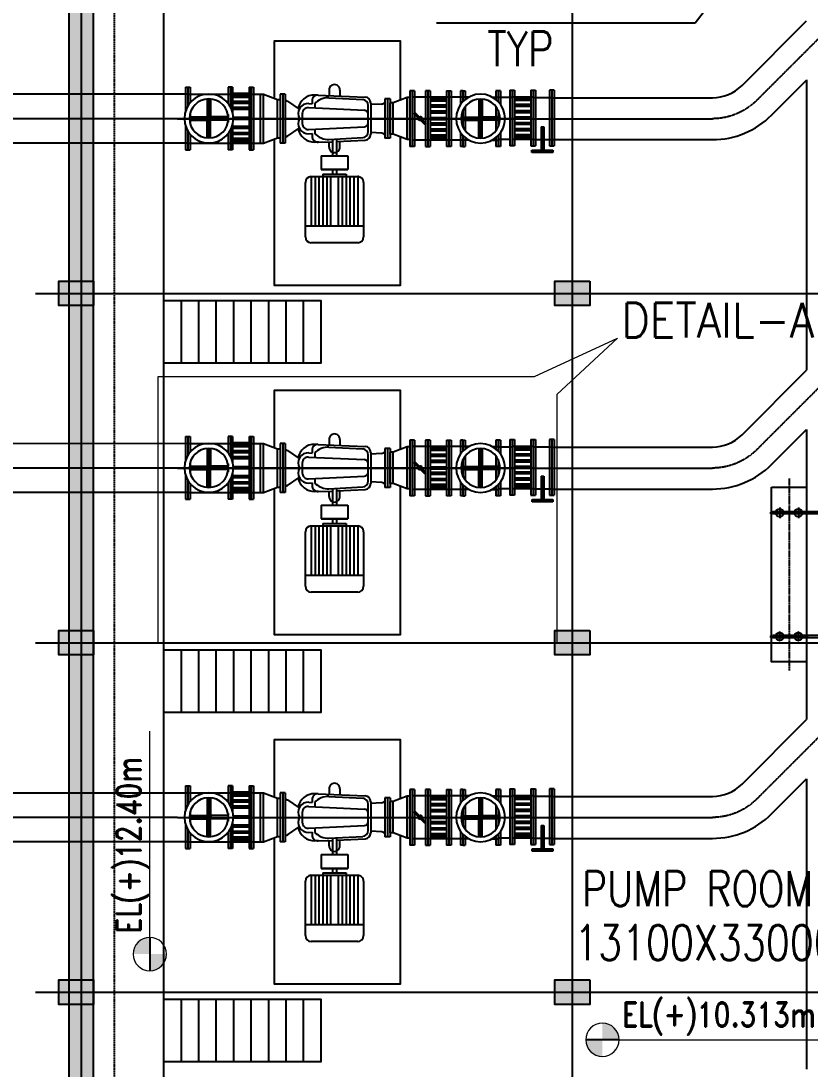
# Model space of a CAD drawing. Header units: millimetres. Extents: x -7644 to 230040, y 17031 to 222323.
# Drawn here: x 64085 to 75375, y 177252 to 192252 of the extents above; entities that cross this region are included whole.
import ezdxf

# ---------------------------------------------------------------- set-up
doc = ezdxf.new("R2010")
doc.units = ezdxf.units.MM
doc.header["$LTSCALE"] = 4
doc.header["$MEASUREMENT"] = 0
doc.linetypes.add('CENTER', pattern=[2, 1.25, -0.25, 0.25, -0.25])
doc.linetypes.add('HIDDEN', pattern=[0.375, 0.25, -0.125])
doc.layers.add('C - E - Text 2.5', color=3, linetype='CENTER', lineweight=35)
doc.layers.add('Object', color=7, linetype='Continuous', lineweight=0)
for name, color, linetype in [('CENTER', 252, 'CENTER'), ('DIM', 8, 'Continuous'), ('DIM LAYER', 8, 'Continuous'), ('GD NAME', 6, 'CENTER'), ('GRID', 8, 'CENTER'), ('HATCH', 253, 'Continuous'), ('MOTOR', 252, 'Continuous'), ('PIPE LINE(MOTOR)', 142, 'Continuous'), ('RCC WALL', 7, 'Continuous'), ('txt-1', 7, 'Continuous'), ('txt-2', 7, 'Continuous')]:
    doc.layers.add(name, color=color, linetype=linetype)
doc.styles.add('Mano', font='romand.shx', dxfattribs={"height": 3})
doc.styles.add('ROMANS', font='ROMANS')
doc.dimstyles.new('1-75N', dxfattribs={"dimscale": 75, "dimtxt": 5, "dimasz": 5, "dimexe": 1.25, "dimexo": 1.25, "dimgap": 1.25, "dimtad": 1, "dimdec": 0, "dimdsep": 46, "dimtxsty": 'ROMANS', "dimcen": 1, "dimclrd": 8, "dimclre": 8, "dimclrt": 5, "dimadec": 0, "dimazin": 0, "dimtfac": 1, "dimtdec": 0, "dimtmove": 0, "dimatfit": 3, "dimfxl": 1, "dimarcsym": 0})

# ---------------------------------------------------------------- blocks, each defined once
blk = doc.blocks.new('MECH')
at = {"layer": 'CENTER'}
for points in [[(-20001, -5430), (-20000, 4215)], [(-15001, -5430), (-15000, 4215)], [(-10001, -5430), (-10000, 4215)]]:
    blk.add_lwpolyline(points, dxfattribs=at)
at = {"layer": 'CENTER', "elevation": 0}
for points in [[(-20001, -5430), (-20001, -13083, -0.198917), (-20265, -13719), (-21675, -15130)], [(-15001, -5430), (-15001, -13083, -0.198917), (-15265, -13719), (-16675, -15130)], [(-10001, -5430), (-10001, -13083, -0.198917), (-10265, -13719), (-11675, -15130)]]:
    blk.add_lwpolyline(points, format="xyb", dxfattribs=at)
at = {"layer": 'MOTOR'}
for p, q in [((-20453, -5543), (-20453, -5609)), ((-20453, -5543), (-20100, -5543)), ((-20002, -5429), (-20002, -10519)), ((-19908, -5543), (-19557, -5543)), ((-19557, -5543), (-19557, -5609)), ((-15453, -5543), (-15453, -5609)), ((-15453, -5543), (-15100, -5543)), ((-15002, -5429), (-15002, -10519)), ((-14908, -5543), (-14557, -5543)), ((-14557, -5543), (-14557, -5609)), ((-10453, -5543), (-10453, -5609)), ((-10453, -5543), (-10100, -5543)), ((-10002, -5429), (-10002, -10519)), ((-9908, -5543), (-9557, -5543)), ((-9557, -5543), (-9557, -5609)), ((-20453, -5576), (-20178, -5576)), ((-20453, -5609), (-20226, -5609)), ((-20354, -5576), (-20354, -6186)), ((-20073, -5609), (-20027, -5609)), ((-20027, -5601), (-20027, -5857)), ((-19981, -5601), (-19981, -5851)), ((-19981, -5609), (-19934, -5609)), ((-19829, -5576), (-19557, -5576)), ((-19781, -5609), (-19557, -5609)), ((-19653, -5576), (-19653, -6186)), ((-15453, -5576), (-15178, -5576)), ((-15453, -5609), (-15226, -5609)), ((-15354, -5576), (-15354, -6186)), ((-15073, -5609), (-15027, -5609)), ((-15027, -5601), (-15027, -5857)), ((-14981, -5601), (-14981, -5851)), ((-14981, -5609), (-14934, -5609)), ((-14829, -5576), (-14557, -5576)), ((-14781, -5609), (-14557, -5609)), ((-14653, -5576), (-14653, -6186)), ((-10453, -5576), (-10178, -5576)), ((-10453, -5609), (-10226, -5609)), ((-10354, -5576), (-10354, -6186)), ((-10073, -5609), (-10027, -5609)), ((-10027, -5601), (-10027, -5857)), ((-9981, -5601), (-9981, -5851)), ((-9981, -5609), (-9934, -5609)), ((-9829, -5576), (-9557, -5576)), ((-9781, -5609), (-9557, -5609)), ((-9653, -5576), (-9653, -6186)), ((-20283, -5879), (-19725, -5879)), ((-20282, -5856), (-20026, -5856)), ((-20282, -5902), (-20026, -5902)), ((-20027, -6157), (-20027, -5902)), ((-19726, -5856), (-19982, -5856)), ((-19726, -5902), (-19982, -5902)), ((-19981, -6157), (-19981, -5902)), ((-15283, -5879), (-14725, -5879)), ((-15282, -5856), (-15026, -5856)), ((-15282, -5902), (-15026, -5902)), ((-15027, -6157), (-15027, -5902)), ((-14726, -5856), (-14982, -5856)), ((-14726, -5902), (-14982, -5902)), ((-14981, -6157), (-14981, -5902)), ((-10283, -5879), (-9725, -5879)), ((-10282, -5856), (-10026, -5856)), ((-10282, -5902), (-10026, -5902)), ((-10027, -6157), (-10027, -5902)), ((-9726, -5856), (-9982, -5856)), ((-9726, -5902), (-9982, -5902)), ((-9981, -6157), (-9981, -5902)), ((-20453, -6219), (-20453, -6153)), ((-20453, -6153), (-20222, -6153)), ((-20453, -6186), (-20172, -6186)), ((-20453, -6219), (-20088, -6219)), ((-20361, -6486), (-20361, -6186)), ((-20333, -6453), (-20333, -6219)), ((-20332, -6453), (-20332, -6219)), ((-20305, -6453), (-20305, -6219)), ((-20248, -6453), (-20248, -6219)), ((-20220, -6453), (-20220, -6219)), ((-20160, -6453), (-20160, -6219)), ((-20132, -6453), (-20132, -6219)), ((-20059, -6153), (-20027, -6153)), ((-20059, -6153), (-20027, -6153)), ((-20017, -6453), (-20017, -6229)), ((-19989, -6453), (-19989, -6229)), ((-19981, -6153), (-19949, -6153)), ((-19920, -6219), (-19557, -6219)), ((-19889, -6453), (-19889, -6219)), ((-19861, -6453), (-19861, -6219)), ((-19835, -6186), (-19557, -6186)), ((-19801, -6453), (-19801, -6219)), ((-19786, -6153), (-19557, -6153)), ((-19774, -6453), (-19774, -6219)), ((-19717, -6453), (-19717, -6219)), ((-19689, -6453), (-19689, -6219)), ((-19675, -6453), (-19675, -6219)), ((-19647, -6486), (-19647, -6186)), ((-19557, -6219), (-19557, -6153)), ((-15453, -6219), (-15453, -6153)), ((-15453, -6153), (-15222, -6153)), ((-15453, -6186), (-15172, -6186)), ((-15453, -6219), (-15088, -6219)), ((-15361, -6486), (-15361, -6186)), ((-15333, -6453), (-15333, -6219)), ((-15332, -6453), (-15332, -6219)), ((-15305, -6453), (-15305, -6219)), ((-15248, -6453), (-15248, -6219)), ((-15220, -6453), (-15220, -6219)), ((-15160, -6453), (-15160, -6219)), ((-15132, -6453), (-15132, -6219)), ((-15059, -6153), (-15027, -6153)), ((-15059, -6153), (-15027, -6153)), ((-15017, -6453), (-15017, -6229)), ((-14989, -6453), (-14989, -6229)), ((-14981, -6153), (-14949, -6153)), ((-14920, -6219), (-14557, -6219)), ((-14889, -6453), (-14889, -6219)), ((-14861, -6453), (-14861, -6219)), ((-14835, -6186), (-14557, -6186)), ((-14801, -6453), (-14801, -6219)), ((-14786, -6153), (-14557, -6153)), ((-14774, -6453), (-14774, -6219)), ((-14717, -6453), (-14717, -6219)), ((-14689, -6453), (-14689, -6219)), ((-14675, -6453), (-14675, -6219)), ((-14647, -6486), (-14647, -6186)), ((-14557, -6219), (-14557, -6153)), ((-10453, -6219), (-10453, -6153)), ((-10453, -6153), (-10222, -6153)), ((-10453, -6186), (-10172, -6186)), ((-10453, -6219), (-10088, -6219)), ((-10361, -6486), (-10361, -6186)), ((-10333, -6453), (-10333, -6219)), ((-10332, -6453), (-10332, -6219)), ((-10305, -6453), (-10305, -6219)), ((-10248, -6453), (-10248, -6219)), ((-10220, -6453), (-10220, -6219)), ((-10160, -6453), (-10160, -6219)), ((-10132, -6453), (-10132, -6219)), ((-10059, -6153), (-10027, -6153)), ((-10059, -6153), (-10027, -6153)), ((-10017, -6453), (-10017, -6229)), ((-9989, -6453), (-9989, -6229)), ((-9981, -6153), (-9949, -6153)), ((-9920, -6219), (-9557, -6219)), ((-9889, -6453), (-9889, -6219)), ((-9861, -6453), (-9861, -6219)), ((-9835, -6186), (-9557, -6186)), ((-9801, -6453), (-9801, -6219)), ((-9786, -6153), (-9557, -6153)), ((-9774, -6453), (-9774, -6219)), ((-9717, -6453), (-9717, -6219)), ((-9689, -6453), (-9689, -6219)), ((-9675, -6453), (-9675, -6219)), ((-9647, -6486), (-9647, -6186)), ((-9557, -6219), (-9557, -6153)), ((-20453, -6453), (-20453, -6519)), ((-20453, -6453), (-19557, -6453)), ((-20453, -6486), (-19557, -6486)), ((-20453, -6519), (-19557, -6519)), ((-20351, -6486), (-20351, -6619)), ((-19651, -6486), (-19651, -6619)), ((-19557, -6453), (-19557, -6519)), ((-15453, -6453), (-15453, -6519)), ((-15453, -6453), (-14557, -6453)), ((-15453, -6486), (-14557, -6486)), ((-15453, -6519), (-14557, -6519)), ((-15351, -6486), (-15351, -6619)), ((-14651, -6486), (-14651, -6619)), ((-14557, -6453), (-14557, -6519)), ((-10453, -6453), (-10453, -6519)), ((-10453, -6453), (-9557, -6453)), ((-10453, -6486), (-9557, -6486)), ((-10453, -6519), (-9557, -6519)), ((-10351, -6486), (-10351, -6619)), ((-9651, -6486), (-9651, -6619)), ((-9557, -6453), (-9557, -6519)), ((-20351, -6619), (-20351, -6660)), ((-19651, -6619), (-20351, -6619)), ((-20351, -6660), (-20278, -6860)), ((-19651, -6660), (-20351, -6660)), ((-19651, -6660), (-19726, -6860)), ((-19651, -6619), (-19651, -6660)), ((-15351, -6619), (-15351, -6660)), ((-14651, -6619), (-15351, -6619)), ((-15351, -6660), (-15278, -6860)), ((-14651, -6660), (-15351, -6660)), ((-14651, -6660), (-14726, -6860)), ((-14651, -6619), (-14651, -6660)), ((-10351, -6619), (-10351, -6660)), ((-9651, -6619), (-10351, -6619)), ((-10351, -6660), (-10278, -6860)), ((-9651, -6660), (-10351, -6660)), ((-9651, -6660), (-9726, -6860)), ((-9651, -6619), (-9651, -6660)), ((-20351, -6971), (-20351, -6900)), ((-20351, -6900), (-19653, -6900)), ((-20278, -6860), (-20278, -6900)), ((-19726, -6860), (-20278, -6860)), ((-19726, -6860), (-19726, -6900)), ((-19653, -6971), (-19653, -6900)), ((-15351, -6971), (-15351, -6900)), ((-15351, -6900), (-14653, -6900)), ((-15278, -6860), (-15278, -6900)), ((-14726, -6860), (-15278, -6860)), ((-14726, -6860), (-14726, -6900)), ((-14653, -6971), (-14653, -6900)), ((-10351, -6971), (-10351, -6900)), ((-10351, -6900), (-9653, -6900)), ((-10278, -6860), (-10278, -6900)), ((-9726, -6860), (-10278, -6860)), ((-9726, -6860), (-9726, -6900)), ((-9653, -6971), (-9653, -6900)), ((-20351, -6935), (-19653, -6935)), ((-20351, -6971), (-19653, -6971)), ((-20252, -7006), (-20139, -7172)), ((-19752, -7006), (-19865, -7172)), ((-15351, -6935), (-14653, -6935)), ((-15351, -6971), (-14653, -6971)), ((-15252, -7006), (-15139, -7172)), ((-14752, -7006), (-14865, -7172)), ((-10351, -6935), (-9653, -6935)), ((-10351, -6971), (-9653, -6971)), ((-10252, -7006), (-10139, -7172)), ((-9752, -7006), (-9865, -7172)), ((-20219, -7307), (-20215, -7356)), ((-20159, -7303), (-20121, -8106)), ((-20073, -7215), (-19932, -7215)), ((-19846, -7303), (-19884, -8106)), ((-19786, -7307), (-19790, -7356)), ((-19173, -7343), (-18463, -7343)), ((-19173, -7343), (-19173, -8008)), ((-18311, -7260), (-19087, -7260)), ((-18463, -8091), (-18463, -7260)), ((-18225, -8008), (-18225, -7343)), ((-15219, -7307), (-15215, -7356)), ((-15159, -7303), (-15121, -8106)), ((-15073, -7215), (-14932, -7215)), ((-14846, -7303), (-14884, -8106)), ((-14786, -7307), (-14790, -7356)), ((-14173, -7343), (-13463, -7343)), ((-14173, -7343), (-14173, -8008)), ((-13311, -7260), (-14087, -7260)), ((-13463, -8091), (-13463, -7260)), ((-13225, -8008), (-13225, -7343)), ((-10219, -7307), (-10215, -7356)), ((-10159, -7303), (-10121, -8106)), ((-10073, -7215), (-9932, -7215)), ((-9846, -7303), (-9884, -8106)), ((-9786, -7307), (-9790, -7356)), ((-9173, -7343), (-8463, -7343)), ((-9173, -7343), (-9173, -8008)), ((-8311, -7260), (-9087, -7260)), ((-8463, -8091), (-8463, -7260)), ((-8225, -8008), (-8225, -7343)), ((-20340, -7444), (-20340, -7376)), ((-20340, -7444), (-20311, -8117)), ((-20254, -7356), (-20215, -7356)), ((-20214, -7393), (-20153, -7393)), ((-19852, -7393), (-19791, -7393)), ((-19790, -7356), (-19751, -7356)), ((-19665, -7444), (-19670, -7648)), ((-19667, -7447), (-19666, -7378)), ((-19471, -7485), (-19272, -7485)), ((-19471, -7485), (-19471, -7866)), ((-19471, -7485), (-19471, -7866)), ((-19272, -7866), (-19272, -7485)), ((-19272, -7485), (-19272, -7866)), ((-19173, -7399), (-18463, -7399)), ((-19173, -7454), (-18463, -7454)), ((-15340, -7444), (-15340, -7376)), ((-15340, -7444), (-15311, -8117)), ((-15254, -7356), (-15215, -7356)), ((-15214, -7393), (-15153, -7393)), ((-14852, -7393), (-14791, -7393)), ((-14790, -7356), (-14751, -7356)), ((-14665, -7444), (-14670, -7648)), ((-14667, -7447), (-14666, -7378)), ((-14471, -7485), (-14272, -7485)), ((-14471, -7485), (-14471, -7866)), ((-14471, -7485), (-14471, -7866)), ((-14272, -7866), (-14272, -7485)), ((-14272, -7485), (-14272, -7866)), ((-14173, -7399), (-13463, -7399)), ((-14173, -7454), (-13463, -7454)), ((-10340, -7444), (-10340, -7376)), ((-10340, -7444), (-10311, -8117)), ((-10254, -7356), (-10215, -7356)), ((-10214, -7393), (-10153, -7393)), ((-9852, -7393), (-9791, -7393)), ((-9790, -7356), (-9751, -7356)), ((-9665, -7444), (-9670, -7648)), ((-9667, -7447), (-9666, -7378)), ((-9471, -7485), (-9272, -7485)), ((-9471, -7485), (-9471, -7866)), ((-9471, -7485), (-9471, -7866)), ((-9272, -7866), (-9272, -7485)), ((-9272, -7485), (-9272, -7866)), ((-9173, -7399), (-8463, -7399)), ((-9173, -7454), (-8463, -7454)), ((-20410, -7598), (-20338, -7598)), ((-20300, -7596), (-20275, -8080)), ((-19705, -7596), (-19730, -8080)), ((-19709, -7648), (-19471, -7648)), ((-19595, -7598), (-19667, -7598)), ((-19272, -7648), (-19206, -7648)), ((-19206, -7509), (-19206, -7842)), ((-19206, -7509), (-18463, -7509)), ((-19173, -7565), (-18463, -7565)), ((-19173, -7620), (-18463, -7620)), ((-15410, -7598), (-15338, -7598)), ((-15300, -7596), (-15275, -8080)), ((-14705, -7596), (-14730, -8080)), ((-14709, -7648), (-14471, -7648)), ((-14595, -7598), (-14667, -7598)), ((-14272, -7648), (-14206, -7648)), ((-14206, -7509), (-14206, -7842)), ((-14206, -7509), (-13463, -7509)), ((-14173, -7565), (-13463, -7565)), ((-14173, -7620), (-13463, -7620)), ((-10410, -7598), (-10338, -7598)), ((-10300, -7596), (-10275, -8080)), ((-9705, -7596), (-9730, -8080)), ((-9709, -7648), (-9471, -7648)), ((-9595, -7598), (-9667, -7598)), ((-9272, -7648), (-9206, -7648)), ((-9206, -7509), (-9206, -7842)), ((-9206, -7509), (-8463, -7509)), ((-9173, -7565), (-8463, -7565)), ((-9173, -7620), (-8463, -7620)), ((-20410, -7753), (-20328, -7753)), ((-19713, -7703), (-19471, -7703)), ((-19674, -7703), (-19694, -8117)), ((-19595, -7753), (-19677, -7753)), ((-19272, -7703), (-19206, -7703)), ((-19173, -7731), (-18463, -7731)), ((-19173, -7786), (-18463, -7786)), ((-15410, -7753), (-15328, -7753)), ((-14713, -7703), (-14471, -7703)), ((-14674, -7703), (-14694, -8117)), ((-14595, -7753), (-14677, -7753)), ((-14272, -7703), (-14206, -7703)), ((-14173, -7731), (-13463, -7731)), ((-14173, -7786), (-13463, -7786)), ((-10410, -7753), (-10328, -7753)), ((-9713, -7703), (-9471, -7703)), ((-9674, -7703), (-9694, -8117)), ((-9595, -7753), (-9677, -7753)), ((-9272, -7703), (-9206, -7703)), ((-9173, -7731), (-8463, -7731)), ((-9173, -7786), (-8463, -7786)), ((-19471, -7866), (-19272, -7866)), ((-19206, -7842), (-18463, -7842)), ((-19173, -7897), (-18463, -7897)), ((-14471, -7866), (-14272, -7866)), ((-14206, -7842), (-13463, -7842)), ((-14173, -7897), (-13463, -7897)), ((-9471, -7866), (-9272, -7866)), ((-9206, -7842), (-8463, -7842)), ((-9173, -7897), (-8463, -7897)), ((-19173, -7952), (-18463, -7952)), ((-19173, -8008), (-18463, -8008)), ((-19087, -8091), (-18311, -8091)), ((-14173, -7952), (-13463, -7952)), ((-14173, -8008), (-13463, -8008)), ((-14087, -8091), (-13311, -8091)), ((-9173, -7952), (-8463, -7952)), ((-9173, -8008), (-8463, -8008)), ((-9087, -8091), (-8311, -8091)), ((-20225, -8194), (-19780, -8194)), ((-20209, -8351), (-20202, -8194)), ((-19816, -8157), (-20189, -8157)), ((-19795, -8353), (-19802, -8194)), ((-15225, -8194), (-14780, -8194)), ((-15209, -8351), (-15202, -8194)), ((-14816, -8157), (-15189, -8157)), ((-14795, -8353), (-14802, -8194)), ((-10225, -8194), (-9780, -8194)), ((-10209, -8351), (-10202, -8194)), ((-9816, -8157), (-10189, -8157)), ((-9795, -8353), (-9802, -8194)), ((-20283, -8475), (-20283, -8396)), ((-20283, -8396), (-19724, -8396)), ((-19724, -8475), (-19724, -8396)), ((-15283, -8475), (-15283, -8396)), ((-15283, -8396), (-14724, -8396)), ((-14724, -8475), (-14724, -8396)), ((-10283, -8475), (-10283, -8396)), ((-10283, -8396), (-9724, -8396)), ((-9724, -8475), (-9724, -8396)), ((-20303, -8715), (-20230, -8515)), ((-20283, -8436), (-19724, -8436)), ((-20283, -8475), (-19724, -8475)), ((-19778, -8475), (-20230, -8475)), ((-20230, -8515), (-20230, -8475)), ((-19778, -8515), (-20230, -8515)), ((-19778, -8515), (-19778, -8475)), ((-19703, -8715), (-19778, -8515)), ((-15303, -8715), (-15230, -8515)), ((-15283, -8436), (-14724, -8436)), ((-15283, -8475), (-14724, -8475)), ((-15230, -8515), (-15230, -8475)), ((-14778, -8475), (-15230, -8475)), ((-14778, -8515), (-15230, -8515)), ((-14778, -8515), (-14778, -8475)), ((-14703, -8715), (-14778, -8515)), ((-10303, -8715), (-10230, -8515)), ((-10283, -8436), (-9724, -8436)), ((-10283, -8475), (-9724, -8475)), ((-10230, -8515), (-10230, -8475)), ((-9778, -8475), (-10230, -8475)), ((-9778, -8515), (-10230, -8515)), ((-9778, -8515), (-9778, -8475)), ((-9703, -8715), (-9778, -8515)), ((-20401, -8822), (-20401, -8756)), ((-20401, -8756), (-19605, -8756)), ((-20401, -8789), (-19605, -8789)), ((-20401, -8822), (-20081, -8822)), ((-20311, -9011), (-20311, -8789)), ((-19703, -8715), (-20303, -8715)), ((-20303, -8756), (-20303, -8715)), ((-19703, -8756), (-20303, -8756)), ((-20081, -8836), (-19940, -8978)), ((-20067, -8822), (-19605, -8822)), ((-20067, -8822), (-19925, -8964)), ((-19703, -8756), (-19703, -8715)), ((-19695, -9011), (-19695, -8789)), ((-19605, -8822), (-19605, -8756)), ((-15401, -8822), (-15401, -8756)), ((-15401, -8756), (-14605, -8756)), ((-15401, -8789), (-14605, -8789)), ((-15401, -8822), (-15081, -8822)), ((-15311, -9011), (-15311, -8789)), ((-15303, -8756), (-15303, -8715)), ((-14703, -8715), (-15303, -8715)), ((-14703, -8756), (-15303, -8756)), ((-15081, -8836), (-14940, -8978)), ((-15067, -8822), (-14605, -8822)), ((-15067, -8822), (-14925, -8964)), ((-14703, -8756), (-14703, -8715)), ((-14695, -9011), (-14695, -8789)), ((-14605, -8822), (-14605, -8756)), ((-10401, -8822), (-10401, -8756)), ((-10401, -8756), (-9605, -8756)), ((-10401, -8789), (-9605, -8789)), ((-10401, -8822), (-10081, -8822)), ((-10311, -9011), (-10311, -8789)), ((-10303, -8756), (-10303, -8715)), ((-9703, -8715), (-10303, -8715)), ((-9703, -8756), (-10303, -8756)), ((-10081, -8836), (-9940, -8978)), ((-10067, -8822), (-9605, -8822)), ((-10067, -8822), (-9925, -8964)), ((-9703, -8756), (-9703, -8715)), ((-9695, -9011), (-9695, -8789)), ((-9605, -8822), (-9605, -8756)), ((-20401, -9011), (-20401, -8978)), ((-20401, -8978), (-19939, -8978)), ((-19925, -8978), (-19605, -8978)), ((-19605, -8978), (-19605, -9011)), ((-15401, -9011), (-15401, -8978)), ((-15401, -8978), (-14939, -8978)), ((-14925, -8978), (-14605, -8978)), ((-14605, -8978), (-14605, -9011)), ((-10401, -9011), (-10401, -8978)), ((-10401, -8978), (-9939, -8978)), ((-9925, -8978), (-9605, -8978)), ((-9605, -8978), (-9605, -9011)), ((-20401, -9011), (-19605, -9011)), ((-20401, -9044), (-20401, -9011)), ((-20401, -9011), (-19939, -9011)), ((-20401, -9044), (-19605, -9044)), ((-20309, -9311), (-20309, -9011)), ((-20281, -9278), (-20281, -9044)), ((-20280, -9278), (-20280, -9044)), ((-20253, -9278), (-20253, -9044)), ((-20196, -9278), (-20196, -9044)), ((-20168, -9278), (-20168, -9044)), ((-20108, -9278), (-20108, -9044)), ((-20080, -9278), (-20080, -9044)), ((-20015, -9278), (-20015, -9044)), ((-19987, -9278), (-19987, -9044)), ((-19937, -9278), (-19937, -9044)), ((-19925, -9011), (-19605, -9011)), ((-19909, -9278), (-19909, -9044)), ((-19849, -9278), (-19849, -9044)), ((-19821, -9278), (-19821, -9044)), ((-19765, -9278), (-19765, -9044)), ((-19737, -9278), (-19737, -9044)), ((-19723, -9278), (-19723, -9044)), ((-19695, -9311), (-19695, -9011)), ((-19605, -9011), (-19605, -9044)), ((-15401, -9011), (-14605, -9011)), ((-15401, -9044), (-15401, -9011)), ((-15401, -9011), (-14939, -9011)), ((-15401, -9044), (-14605, -9044)), ((-15309, -9311), (-15309, -9011)), ((-15281, -9278), (-15281, -9044)), ((-15280, -9278), (-15280, -9044)), ((-15253, -9278), (-15253, -9044)), ((-15196, -9278), (-15196, -9044)), ((-15168, -9278), (-15168, -9044)), ((-15108, -9278), (-15108, -9044)), ((-15080, -9278), (-15080, -9044)), ((-15015, -9278), (-15015, -9044)), ((-14987, -9278), (-14987, -9044)), ((-14937, -9278), (-14937, -9044)), ((-14925, -9011), (-14605, -9011)), ((-14909, -9278), (-14909, -9044)), ((-14849, -9278), (-14849, -9044)), ((-14821, -9278), (-14821, -9044)), ((-14765, -9278), (-14765, -9044)), ((-14737, -9278), (-14737, -9044)), ((-14723, -9278), (-14723, -9044)), ((-14695, -9311), (-14695, -9011)), ((-14605, -9011), (-14605, -9044)), ((-10401, -9011), (-9605, -9011)), ((-10401, -9044), (-10401, -9011)), ((-10401, -9011), (-9939, -9011)), ((-10401, -9044), (-9605, -9044)), ((-10309, -9311), (-10309, -9011)), ((-10281, -9278), (-10281, -9044)), ((-10280, -9278), (-10280, -9044)), ((-10253, -9278), (-10253, -9044)), ((-10196, -9278), (-10196, -9044)), ((-10168, -9278), (-10168, -9044)), ((-10108, -9278), (-10108, -9044)), ((-10080, -9278), (-10080, -9044)), ((-10015, -9278), (-10015, -9044)), ((-9987, -9278), (-9987, -9044)), ((-9937, -9278), (-9937, -9044)), ((-9925, -9011), (-9605, -9011)), ((-9909, -9278), (-9909, -9044)), ((-9849, -9278), (-9849, -9044)), ((-9821, -9278), (-9821, -9044)), ((-9765, -9278), (-9765, -9044)), ((-9737, -9278), (-9737, -9044)), ((-9723, -9278), (-9723, -9044)), ((-9695, -9311), (-9695, -9011)), ((-9605, -9011), (-9605, -9044)), ((-20401, -9278), (-20401, -9311)), ((-20401, -9278), (-19605, -9278)), ((-19605, -9311), (-19605, -9278)), ((-15401, -9278), (-15401, -9311)), ((-15401, -9278), (-14605, -9278)), ((-14605, -9311), (-14605, -9278)), ((-10401, -9278), (-10401, -9311)), ((-10401, -9278), (-9605, -9278)), ((-9605, -9311), (-9605, -9278)), ((-20401, -9311), (-20401, -9344)), ((-20401, -9311), (-19605, -9311)), ((-20401, -9311), (-19939, -9311)), ((-20401, -9344), (-19605, -9344)), ((-20311, -9511), (-20311, -9311)), ((-19925, -9311), (-19605, -9311)), ((-19695, -9511), (-19695, -9311)), ((-19605, -9344), (-19605, -9311)), ((-15401, -9311), (-15401, -9344)), ((-15401, -9311), (-14605, -9311)), ((-15401, -9311), (-14939, -9311)), ((-15401, -9344), (-14605, -9344)), ((-15311, -9511), (-15311, -9311)), ((-14925, -9311), (-14605, -9311)), ((-14695, -9511), (-14695, -9311)), ((-14605, -9344), (-14605, -9311)), ((-10401, -9311), (-10401, -9344)), ((-10401, -9311), (-9605, -9311)), ((-10401, -9311), (-9939, -9311)), ((-10401, -9344), (-9605, -9344)), ((-10311, -9511), (-10311, -9311)), ((-9925, -9311), (-9605, -9311)), ((-9695, -9511), (-9695, -9311)), ((-9605, -9344), (-9605, -9311)), ((-20401, -9478), (-20199, -9478)), ((-20401, -9511), (-20401, -9478)), ((-20401, -9511), (-20241, -9511)), ((-20401, -9511), (-20241, -9511)), ((-20401, -9511), (-20401, -9544)), ((-20401, -9544), (-20272, -9544)), ((-20311, -9602), (-20311, -9511)), ((-20170, -9544), (-20025, -9544)), ((-20113, -9511), (-20025, -9511)), ((-20057, -9544), (-20025, -9544)), ((-20025, -9488), (-20025, -9744)), ((-19979, -9488), (-19979, -9744)), ((-19979, -9511), (-19890, -9511)), ((-19979, -9544), (-19834, -9544)), ((-19804, -9478), (-19605, -9478)), ((-19763, -9511), (-19605, -9511)), ((-19763, -9511), (-19605, -9511)), ((-19732, -9544), (-19605, -9544)), ((-19695, -9598), (-19695, -9511)), ((-19605, -9511), (-19605, -9478)), ((-19605, -9511), (-19605, -9544)), ((-15401, -9478), (-15199, -9478)), ((-15401, -9511), (-15401, -9478)), ((-15401, -9511), (-15241, -9511)), ((-15401, -9511), (-15241, -9511)), ((-15401, -9511), (-15401, -9544)), ((-15401, -9544), (-15272, -9544)), ((-15311, -9602), (-15311, -9511)), ((-15170, -9544), (-15025, -9544)), ((-15113, -9511), (-15025, -9511)), ((-15057, -9544), (-15025, -9544)), ((-15025, -9488), (-15025, -9744)), ((-14979, -9488), (-14979, -9744)), ((-14979, -9511), (-14890, -9511)), ((-14979, -9544), (-14834, -9544)), ((-14804, -9478), (-14605, -9478)), ((-14763, -9511), (-14605, -9511)), ((-14763, -9511), (-14605, -9511)), ((-14732, -9544), (-14605, -9544)), ((-14695, -9598), (-14695, -9511)), ((-14605, -9511), (-14605, -9478)), ((-14605, -9511), (-14605, -9544)), ((-10401, -9478), (-10199, -9478)), ((-10401, -9511), (-10401, -9478)), ((-10401, -9511), (-10241, -9511)), ((-10401, -9511), (-10241, -9511)), ((-10401, -9511), (-10401, -9544)), ((-10401, -9544), (-10272, -9544)), ((-10311, -9602), (-10311, -9511)), ((-10170, -9544), (-10025, -9544)), ((-10113, -9511), (-10025, -9511)), ((-10057, -9544), (-10025, -9544)), ((-10025, -9488), (-10025, -9744)), ((-9979, -9488), (-9979, -9744)), ((-9979, -9511), (-9890, -9511)), ((-9979, -9544), (-9834, -9544)), ((-9804, -9478), (-9605, -9478)), ((-9763, -9511), (-9605, -9511)), ((-9763, -9511), (-9605, -9511)), ((-9732, -9544), (-9605, -9544)), ((-9695, -9598), (-9695, -9511)), ((-9605, -9511), (-9605, -9478)), ((-9605, -9511), (-9605, -9544)), ((-20280, -9743), (-20024, -9743)), ((-19724, -9743), (-19980, -9743)), ((-15280, -9743), (-15024, -9743)), ((-14724, -9743), (-14980, -9743)), ((-10280, -9743), (-10024, -9743)), ((-9724, -9743), (-9980, -9743)), ((-20281, -9766), (-19723, -9766)), ((-20280, -9789), (-20024, -9789)), ((-20025, -10044), (-20025, -9789)), ((-19724, -9789), (-19980, -9789)), ((-19979, -10044), (-19979, -9795)), ((-15281, -9766), (-14723, -9766)), ((-15280, -9789), (-15024, -9789)), ((-15025, -10044), (-15025, -9789)), ((-14724, -9789), (-14980, -9789)), ((-14979, -10044), (-14979, -9795)), ((-10281, -9766), (-9723, -9766)), ((-10280, -9789), (-10024, -9789)), ((-10025, -10044), (-10025, -9789)), ((-9724, -9789), (-9980, -9789)), ((-9979, -10044), (-9979, -9795)), ((-20401, -10052), (-20401, -9986)), ((-20401, -9986), (-20275, -9986)), ((-20401, -10019), (-20244, -10019)), ((-20311, -9930), (-20311, -10019)), ((-20302, -10219), (-20302, -10019)), ((-20174, -9986), (-20025, -9986)), ((-20121, -10019), (-20025, -10019)), ((-19979, -9986), (-19829, -9986)), ((-19979, -10019), (-19883, -10019)), ((-19759, -10019), (-19605, -10019)), ((-19729, -9986), (-19605, -9986)), ((-19702, -10186), (-19702, -10019)), ((-19695, -9935), (-19695, -10019)), ((-19605, -10052), (-19605, -9986)), ((-15401, -10052), (-15401, -9986)), ((-15401, -9986), (-15275, -9986)), ((-15401, -10019), (-15244, -10019)), ((-15311, -9930), (-15311, -10019)), ((-15302, -10219), (-15302, -10019)), ((-15174, -9986), (-15025, -9986)), ((-15121, -10019), (-15025, -10019)), ((-14979, -9986), (-14829, -9986)), ((-14979, -10019), (-14883, -10019)), ((-14759, -10019), (-14605, -10019)), ((-14729, -9986), (-14605, -9986)), ((-14702, -10186), (-14702, -10019)), ((-14695, -9935), (-14695, -10019)), ((-14605, -10052), (-14605, -9986)), ((-10401, -10052), (-10401, -9986)), ((-10401, -9986), (-10275, -9986)), ((-10401, -10019), (-10244, -10019)), ((-10311, -9930), (-10311, -10019)), ((-10302, -10219), (-10302, -10019)), ((-10174, -9986), (-10025, -9986)), ((-10121, -10019), (-10025, -10019)), ((-9979, -9986), (-9829, -9986)), ((-9979, -10019), (-9883, -10019)), ((-9759, -10019), (-9605, -10019)), ((-9729, -9986), (-9605, -9986)), ((-9702, -10186), (-9702, -10019)), ((-9695, -9935), (-9695, -10019)), ((-9605, -10052), (-9605, -9986)), ((-20408, -10186), (-19612, -10186)), ((-20408, -10186), (-20408, -10219)), ((-20401, -10052), (-20204, -10052)), ((-19799, -10052), (-19605, -10052)), ((-19612, -10219), (-19612, -10186)), ((-15408, -10186), (-14612, -10186)), ((-15408, -10186), (-15408, -10219)), ((-15401, -10052), (-15204, -10052)), ((-14799, -10052), (-14605, -10052)), ((-14612, -10219), (-14612, -10186)), ((-10408, -10186), (-9612, -10186)), ((-10408, -10186), (-10408, -10219)), ((-10401, -10052), (-10204, -10052)), ((-9799, -10052), (-9605, -10052)), ((-9612, -10219), (-9612, -10186)), ((-20408, -10219), (-19612, -10219)), ((-20408, -10219), (-20408, -10252)), ((-20408, -10219), (-19612, -10219)), ((-20408, -10252), (-19612, -10252)), ((-20309, -10519), (-20309, -10219)), ((-20288, -10485), (-20288, -10252)), ((-20287, -10485), (-20287, -10252)), ((-20259, -10485), (-20259, -10252)), ((-20202, -10485), (-20202, -10252)), ((-20174, -10485), (-20174, -10252)), ((-20114, -10485), (-20114, -10252)), ((-20087, -10485), (-20087, -10252)), ((-20022, -10485), (-20022, -10252)), ((-19994, -10485), (-19994, -10252)), ((-19944, -10485), (-19944, -10252)), ((-19916, -10485), (-19916, -10252)), ((-19856, -10485), (-19856, -10252)), ((-19828, -10485), (-19828, -10252)), ((-19771, -10485), (-19771, -10252)), ((-19743, -10485), (-19743, -10252)), ((-19730, -10485), (-19730, -10252)), ((-19702, -10519), (-19702, -10219)), ((-19612, -10252), (-19612, -10219)), ((-15408, -10219), (-14612, -10219)), ((-15408, -10219), (-15408, -10252)), ((-15408, -10219), (-14612, -10219)), ((-15408, -10252), (-14612, -10252)), ((-15309, -10519), (-15309, -10219)), ((-15288, -10485), (-15288, -10252)), ((-15287, -10485), (-15287, -10252)), ((-15259, -10485), (-15259, -10252)), ((-15202, -10485), (-15202, -10252)), ((-15174, -10485), (-15174, -10252)), ((-15114, -10485), (-15114, -10252)), ((-15087, -10485), (-15087, -10252)), ((-15022, -10485), (-15022, -10252)), ((-14994, -10485), (-14994, -10252)), ((-14944, -10485), (-14944, -10252)), ((-14916, -10485), (-14916, -10252)), ((-14856, -10485), (-14856, -10252)), ((-14828, -10485), (-14828, -10252)), ((-14771, -10485), (-14771, -10252)), ((-14743, -10485), (-14743, -10252)), ((-14730, -10485), (-14730, -10252)), ((-14702, -10519), (-14702, -10219)), ((-14612, -10252), (-14612, -10219)), ((-10408, -10219), (-9612, -10219)), ((-10408, -10219), (-10408, -10252)), ((-10408, -10219), (-9612, -10219)), ((-10408, -10252), (-9612, -10252)), ((-10309, -10519), (-10309, -10219)), ((-10288, -10485), (-10288, -10252)), ((-10287, -10485), (-10287, -10252)), ((-10259, -10485), (-10259, -10252)), ((-10202, -10485), (-10202, -10252)), ((-10174, -10485), (-10174, -10252)), ((-10114, -10485), (-10114, -10252)), ((-10087, -10485), (-10087, -10252)), ((-10022, -10485), (-10022, -10252)), ((-9994, -10485), (-9994, -10252)), ((-9944, -10485), (-9944, -10252)), ((-9916, -10485), (-9916, -10252)), ((-9856, -10485), (-9856, -10252)), ((-9828, -10485), (-9828, -10252)), ((-9771, -10485), (-9771, -10252)), ((-9743, -10485), (-9743, -10252)), ((-9730, -10485), (-9730, -10252)), ((-9702, -10519), (-9702, -10219)), ((-9612, -10252), (-9612, -10219)), ((-20408, -10485), (-20408, -10519)), ((-20408, -10485), (-19612, -10485)), ((-19612, -10485), (-19612, -10519)), ((-15408, -10485), (-15408, -10519)), ((-15408, -10485), (-14612, -10485)), ((-14612, -10485), (-14612, -10519)), ((-10408, -10485), (-10408, -10519)), ((-10408, -10485), (-9612, -10485)), ((-9612, -10485), (-9612, -10519)), ((-20408, -10519), (-19612, -10519)), ((-20408, -10519), (-20408, -10552)), ((-20408, -10519), (-19612, -10519)), ((-20408, -10552), (-19612, -10552)), ((-20304, -10519), (-20304, -10786)), ((-19884, -10632), (-19552, -10632)), ((-19884, -10632), (-19884, -10672)), ((-19702, -10519), (-19702, -10632)), ((-19612, -10519), (-19612, -10552)), ((-19517, -10502), (-19552, -10502)), ((-19552, -10502), (-19552, -10652)), ((-19517, -10802), (-19517, -10502)), ((-15408, -10519), (-14612, -10519)), ((-15408, -10519), (-15408, -10552)), ((-15408, -10519), (-14612, -10519)), ((-15408, -10552), (-14612, -10552)), ((-15304, -10519), (-15304, -10786)), ((-14884, -10632), (-14552, -10632)), ((-14884, -10632), (-14884, -10672)), ((-14702, -10519), (-14702, -10632)), ((-14612, -10519), (-14612, -10552)), ((-14517, -10502), (-14552, -10502)), ((-14552, -10502), (-14552, -10652)), ((-14517, -10802), (-14517, -10502)), ((-10408, -10519), (-9612, -10519)), ((-10408, -10519), (-10408, -10552)), ((-10408, -10519), (-9612, -10519)), ((-10408, -10552), (-9612, -10552)), ((-10304, -10519), (-10304, -10786)), ((-9884, -10632), (-9552, -10632)), ((-9884, -10632), (-9884, -10672)), ((-9702, -10519), (-9702, -10632)), ((-9612, -10519), (-9612, -10552)), ((-9517, -10502), (-9552, -10502)), ((-9552, -10502), (-9552, -10652)), ((-9517, -10802), (-9517, -10502)), ((-20408, -10752), (-19612, -10752)), ((-20408, -10786), (-20408, -10752)), ((-20408, -10786), (-19612, -10786)), ((-20408, -10786), (-19612, -10786)), ((-20408, -10819), (-20408, -10786)), ((-19884, -10652), (-19552, -10652)), ((-19884, -10672), (-19552, -10672)), ((-19702, -10672), (-19702, -10786)), ((-19612, -10752), (-19612, -10786)), ((-19612, -10786), (-19612, -10819)), ((-19552, -10652), (-19552, -10802)), ((-15408, -10752), (-14612, -10752)), ((-15408, -10786), (-15408, -10752)), ((-15408, -10786), (-14612, -10786)), ((-15408, -10786), (-14612, -10786)), ((-15408, -10819), (-15408, -10786)), ((-14884, -10652), (-14552, -10652)), ((-14884, -10672), (-14552, -10672)), ((-14702, -10672), (-14702, -10786)), ((-14612, -10752), (-14612, -10786)), ((-14612, -10786), (-14612, -10819)), ((-14552, -10652), (-14552, -10802)), ((-10408, -10752), (-9612, -10752)), ((-10408, -10786), (-10408, -10752)), ((-10408, -10786), (-9612, -10786)), ((-10408, -10786), (-9612, -10786)), ((-10408, -10819), (-10408, -10786)), ((-9884, -10652), (-9552, -10652)), ((-9884, -10672), (-9552, -10672)), ((-9702, -10672), (-9702, -10786)), ((-9612, -10752), (-9612, -10786)), ((-9612, -10786), (-9612, -10819)), ((-9552, -10652), (-9552, -10802)), ((-20408, -10819), (-19612, -10819)), ((-19552, -10802), (-19517, -10802)), ((-15408, -10819), (-14612, -10819)), ((-14552, -10802), (-14517, -10802)), ((-10408, -10819), (-9612, -10819)), ((-9552, -10802), (-9517, -10802))]:
    blk.add_line(p, q, dxfattribs=at)
at = {"layer": 'MOTOR', "elevation": 0}
blk.add_lwpolyline([(-10293, -6818), (-11114, -6818), (-11114, -8618), (-10268, -8618)], dxfattribs=at)
at = {"layer": 'MOTOR'}
for centre, radius in [((-20004, -5879), 350), ((-15004, -5879), 350), ((-10004, -5879), 350), ((-20004, -5879), 279), ((-15004, -5879), 279), ((-10004, -5879), 279), ((-20003, -5881), 31.9), ((-15003, -5881), 31.9), ((-10003, -5881), 31.9), ((-20002, -9766), 350), ((-15002, -9766), 350), ((-10002, -9766), 350), ((-20002, -9766), 279), ((-15002, -9766), 279), ((-10002, -9766), 279), ((-20001, -9765), 31.9), ((-15001, -9765), 31.9), ((-10001, -9765), 31.9)]:
    blk.add_circle(centre, radius, dxfattribs=at)
for centre, radius, start, end in [((-20003, -5881), 16.1, 0, 180), ((-20003, -5881), 16.1, 180, 0), ((-15003, -5881), 16.1, 0, 180), ((-15003, -5881), 16.1, 180, 0), ((-10003, -5881), 16.1, 0, 180), ((-10003, -5881), 16.1, 180, 0), ((-20074, -8829), 10, 45.0001, 225.0001), ((-15074, -8829), 10, 45.0001, 225.0001), ((-10074, -8829), 10, 45.0001, 225.0001), ((-20003, -8900), 29.2, 155.0578, 294.9424), ((-20003, -8900), 29.2, 335.0578, 114.9424), ((-19932, -8971), 10, 225.0001, 45.0001), ((-15003, -8900), 29.2, 155.0578, 294.9424), ((-15003, -8900), 29.2, 335.0578, 114.9424), ((-14932, -8971), 10, 225.0001, 45.0001), ((-10003, -8900), 29.2, 155.0578, 294.9424), ((-10003, -8900), 29.2, 335.0578, 114.9424), ((-9932, -8971), 10, 225.0001, 45.0001), ((-20001, -9765), 16.1, 0.0002, 180.0002), ((-15001, -9765), 16.1, 0.0002, 180.0002), ((-10001, -9765), 16.1, 0.0002, 180.0002), ((-20001, -9765), 16.1, 180.0002, 0.0002), ((-15001, -9765), 16.1, 180.0002, 0.0002), ((-10001, -9765), 16.1, 180.0002, 0.0002)]:
    blk.add_arc(centre, radius, start, end, dxfattribs=at)
at = {"layer": 'MOTOR', "extrusion": (0, 0, -1)}
for centre, major_axis, ratio, start_param, end_param in [((-20300, -7009), (-29.3, 46.5), 0.843227, 1.255965, 2.00681), ((-15300, -7009), (-29.3, 46.5), 0.843227, 1.255965, 2.00681), ((-10300, -7009), (-29.3, 46.5), 0.843227, 1.255965, 2.00681), ((-20099, -7385), (-201, -135), 0.981011, 0.563564, 1.956976), ((-20073, -7298), (-146, 0), 0.965684, -0.064727, 2.077662), ((-19932, -7298), (-146, 0), 0.965684, 1.06393, 3.20632), ((-19908, -7386), (235, -57), 0.979062, -1.600219, -0.198408), ((-15099, -7385), (-201, -135), 0.981011, 0.563564, 1.956976), ((-15073, -7298), (-146, 0), 0.965684, -0.064727, 2.077662), ((-14932, -7298), (-146, 0), 0.965684, 1.06393, 3.20632), ((-14908, -7386), (235, -57), 0.979062, -1.600219, -0.198408), ((-10099, -7385), (-201, -135), 0.981011, 0.563564, 1.956976), ((-10073, -7298), (-146, 0), 0.965684, -0.064727, 2.077662), ((-9932, -7298), (-146, 0), 0.965684, 1.06393, 3.20632), ((-9908, -7386), (235, -57), 0.979062, -1.600219, -0.198408), ((-20073, -7298), (86, 0), 0.965684, 3.076865, 4.712389), ((-19932, -7298), (-86, 0), 0.965684, 1.570796, 3.20632), ((-19087, -7343), (86, 0), 0.965684, 3.141593, 4.712389), ((-18311, -7343), (86, 0), 0.965684, 4.712389, 6.283185), ((-15073, -7298), (86, 0), 0.965684, 3.076865, 4.712389), ((-14932, -7298), (-86, 0), 0.965684, 1.570796, 3.20632), ((-14087, -7343), (86, 0), 0.965684, 3.141593, 4.712389), ((-13311, -7343), (86, 0), 0.965684, 4.712389, 6.283185), ((-10073, -7298), (86, 0), 0.965684, 3.076865, 4.712389), ((-9932, -7298), (-86, 0), 0.965684, 1.570796, 3.20632), ((-9087, -7343), (86, 0), 0.965684, 3.141593, 4.712389), ((-8311, -7343), (86, 0), 0.965684, 4.712389, 6.283185), ((-20254, -7439), (86, 0), 0.965684, 3.076865, 4.712389), ((-20200, -7514), (-65, -142), 0.540954, 0.736058, 2.306855), ((-19805, -7514), (65, -142), 0.540954, 3.97633, 5.547127), ((-19751, -7439), (-86, 0), 0.965684, 1.570796, 3.20632), ((-15254, -7439), (86, 0), 0.965684, 3.076865, 4.712389), ((-15200, -7514), (-65, -142), 0.540954, 0.736058, 2.306855), ((-14805, -7514), (65, -142), 0.540954, 3.97633, 5.547127), ((-14751, -7439), (-86, 0), 0.965684, 1.570796, 3.20632), ((-10254, -7439), (86, 0), 0.965684, 3.076865, 4.712389), ((-10200, -7514), (-65, -142), 0.540954, 0.736058, 2.306855), ((-9805, -7514), (65, -142), 0.540954, 3.97633, 5.547127), ((-9751, -7439), (-86, 0), 0.965684, 1.570796, 3.20632), ((-20410, -7676), (-80, 0), 0.965684, 4.712389, 7.853982), ((-19595, -7676), (80, 0), 0.965684, 4.712389, 7.853982), ((-15410, -7676), (-80, 0), 0.965684, 4.712389, 7.853982), ((-14595, -7676), (80, 0), 0.965684, 4.712389, 7.853982), ((-10410, -7676), (-80, 0), 0.965684, 4.712389, 7.853982), ((-9595, -7676), (80, 0), 0.965684, 4.712389, 7.853982), ((-20189, -8074), (86, 0), 0.965684, 1.570796, 3.076865), ((-19816, -8074), (86, 0), 0.965684, 0.064727, 1.570796), ((-19087, -8008), (86, 0), 0.965684, 1.570796, 3.141593), ((-18311, -8008), (-86, 0), 0.965684, 3.141593, 4.712389), ((-15189, -8074), (86, 0), 0.965684, 1.570796, 3.076865), ((-14816, -8074), (86, 0), 0.965684, 0.064727, 1.570796), ((-14087, -8008), (86, 0), 0.965684, 1.570796, 3.141593), ((-13311, -8008), (-86, 0), 0.965684, 3.141593, 4.712389), ((-10189, -8074), (86, 0), 0.965684, 1.570796, 3.076865), ((-9816, -8074), (86, 0), 0.965684, 0.064727, 1.570796), ((-9087, -8008), (86, 0), 0.965684, 1.570796, 3.141593), ((-8311, -8008), (-86, 0), 0.965684, 3.141593, 4.712389), ((-20225, -8111), (86, 0), 0.965684, 1.570796, 3.076865), ((-20064, -8102), (57.3, 0), 0.965684, 1.570796, 3.076865), ((-19941, -8102), (57.3, 0), 0.965684, 0.064727, 1.570796), ((-19941, -8102), (57.3, 0), 0.965684, 0.064727, 1.570796), ((-19780, -8111), (-86, 0), 0.965684, 3.20632, 4.712389), ((-15225, -8111), (86, 0), 0.965684, 1.570796, 3.076865), ((-15064, -8102), (57.3, 0), 0.965684, 1.570796, 3.076865), ((-14941, -8102), (57.3, 0), 0.965684, 0.064727, 1.570796), ((-14941, -8102), (57.3, 0), 0.965684, 0.064727, 1.570796), ((-14780, -8111), (-86, 0), 0.965684, 3.20632, 4.712389), ((-10225, -8111), (86, 0), 0.965684, 1.570796, 3.076865), ((-10064, -8102), (57.3, 0), 0.965684, 1.570796, 3.076865), ((-9941, -8102), (57.3, 0), 0.965684, 0.064727, 1.570796), ((-9941, -8102), (57.3, 0), 0.965684, 0.064727, 1.570796), ((-9780, -8111), (-86, 0), 0.965684, 3.20632, 4.712389), ((-20257, -8350), (-28, -46.5), 0.855375, 4.245641, 5.302195), ((-19747, -8350), (29.3, -46.5), 0.843227, 1.00779, 2.00681), ((-15257, -8350), (-28, -46.5), 0.855375, 4.245641, 5.302195), ((-14747, -8350), (29.3, -46.5), 0.843227, 1.00779, 2.00681), ((-10257, -8350), (-28, -46.5), 0.855375, 4.245641, 5.302195), ((-9747, -8350), (29.3, -46.5), 0.843227, 1.00779, 2.00681)]:
    blk.add_ellipse(centre, major_axis=major_axis, ratio=ratio, start_param=start_param, end_param=end_param, dxfattribs=at)
at = {"layer": 'MOTOR'}
for centre in [(-19704, -7009), (-14704, -7009), (-9704, -7009)]:
    blk.add_ellipse(centre, major_axis=(29.3, 46.5), ratio=0.843227, start_param=1.255965, end_param=2.00681, dxfattribs=at)
at = {"layer": 'PIPE LINE(MOTOR)'}
for p, q in [((-20353, -5576), (-20353, 3655, 0)), ((-19653, -5576), (-19653, 3655, 0)), ((-15350, -5576, 0), (-15350, -2579, 0)), ((-14650, -5576, 0), (-14650, -2579, 0)), ((-10350, -5576, 0), (-10350, -2579, 0)), ((-9650, -5576, 0), (-9650, -2579, 0))]:
    blk.add_line(p, q, dxfattribs=at)
at = {"layer": 'PIPE LINE(MOTOR)', "elevation": 0}
for points in [[(-20301, -10786), (-20301, -13083, -0.198928), (-20477, -13507), (-21400, -14430)], [(-19701, -10786), (-19701, -13083, -0.198921), (-20052, -13931), (-20551, -14430)], [(-15301, -10786), (-15301, -13083, -0.198928), (-15477, -13507), (-16400, -14430)], [(-14701, -10786), (-14701, -13083, -0.198921), (-15052, -13931), (-15551, -14430)], [(-10301, -10786), (-10301, -13083, -0.198928), (-10477, -13507), (-11400, -14430)], [(-9701, -10786), (-9701, -13083, -0.198921), (-10052, -13931), (-10551, -14430)]]:
    blk.add_lwpolyline(points, format="xyb", dxfattribs=at)
for points in [[(-20555, -14430), (-16400, -14430)], [(-15551, -14430), (-11400, -14430)], [(-10551, -14430), (-6400, -14430)]]:
    blk.add_lwpolyline(points, dxfattribs=at)
at = {"layer": 'RCC WALL', "elevation": 0}
for points in [[(-20293, -6818), (-21114, -6818), (-21114, -8618), (-20268, -8618)], [(-19739, -8618), (-17614, -8618), (-17614, -6818), (-19711, -6818)], [(-15293, -6818), (-16114, -6818), (-16114, -8618), (-15268, -8618)], [(-14739, -8618), (-12614, -8618), (-12614, -6818), (-14711, -6818)], [(-9739, -8618), (-7614, -8618), (-7614, -6818), (-9711, -6818)]]:
    blk.add_lwpolyline(points, dxfattribs=at)
blk = doc.blocks.new('A$C472B03D5')
at = {"layer": 'DIM'}
h = blk.add_hatch(color=1, dxfattribs=at)
h.dxf.hatch_style = 1
h.paths.add_polyline_path([(0, 0), (-238, 0), (-238, -238, 0.414214)])
h.paths.add_polyline_path([(-238, 0), (-238, 238, 0.414214), (-476, 0)])
at = {"layer": 'DIM', "color": 1}
blk.add_line((0, 0), (-476, 0), dxfattribs=at)
at = {"layer": 'Object'}
blk.add_lwpolyline([(0, 0), (2950, 0)], dxfattribs=at)
blk.add_circle((-238, 0), 238, dxfattribs=at)
blk = doc.blocks.new('C3-COLUMN 450X600 CONTINUOUS')
at = {"layer": 'HATCH'}
h = blk.add_hatch(color=256, dxfattribs=at)
h.dxf.hatch_style = 1
h.paths.add_polyline_path([(-175, -250), (175, -250), (175, 250), (-175, 250)])
at = {"layer": 'RCC WALL'}
blk.add_lwpolyline([(-175, -250), (175, -250), (175, 250), (-175, 250)], close=True, dxfattribs=at)
blk = doc.blocks.new('A$C64C53C43')
at = {"layer": 'DIM LAYER', "linetype": 'CENTER', "ltscale": 0.5}
for points in [[(-2150, 2624), (-2150, -121)], [(-250, 2624), (-250, -121)], [(-2426, 2135), (-1870, 2135)], [(-2284, 2212), (-2284, 2058)], [(-2016, 2212), (-2016, 2058)], [(-520, 2135), (23, 2135)], [(-384, 2212), (-384, 2058)], [(-116, 2212), (-116, 2058)], [(-2426, 365), (-1870, 365)], [(-2284, 288), (-2284, 442)], [(-2016, 288), (-2016, 442)], [(-520, 365), (23, 365)], [(-384, 288), (-384, 442)], [(-116, 288), (-116, 442)]]:
    blk.add_lwpolyline(points, dxfattribs=at)
at = {"layer": 'DIM LAYER'}
for points in [[(-17, 2123), (-17, 2148), (-2383, 2148), (-2383, 2123)], [(-2383, 377), (-2383, 352), (-17, 352), (-17, 377)]]:
    blk.add_lwpolyline(points, close=True, dxfattribs=at)
for centre in [(-2284, 2135), (-2016, 2135), (-384, 2135), (-116, 2135), (-2284, 365), (-2016, 365), (-384, 365), (-116, 365)]:
    blk.add_circle(centre, 57.4, dxfattribs=at)

msp = doc.modelspace()

# ---------------------------------------------------------------- hatches: boundary and pattern name
at = {"layer": 'HATCH'}
h = msp.add_hatch(color=256, dxfattribs=at)
h.dxf.hatch_style = 1
h.paths.add_polyline_path([(78225.2, 206283), (78225.2, 167053), (65125.3, 167053), (65125.3, 206283)], flags=16)
h.paths.add_polyline_path([(78575.2, 206633), (78575.2, 166703), (64775.3, 166703), (64775.3, 206633)])

# ---------------------------------------------------------------- linework, layer by layer
at = {"layer": 'GRID'}
for points in [[(64950.2, 165969.1), (64950.3, 221059.9)], [(71975.2, 165969.1), (71975.2, 221059.9)], [(64291.3, 188352.5), (82546.8, 188352.5)], [(64291.3, 183352.5), (82546.8, 183352.5)], [(64291.3, 178352.5), (82546.8, 178352.5)]]:
    msp.add_lwpolyline(points, dxfattribs=at)
at = {"layer": 'Object', "color": 30, "true_color": 0xf8991e}
for points in [[(71434.4, 187164.3), (72621.4, 187711.1), (71754.4, 186907.7)], [(71754.4, 186907.7), (71754.4, 183352.5), (66046.4, 183352.5), (66046.4, 187164.3), (71434.4, 187164.3)]]:
    msp.add_lwpolyline(points, dxfattribs=at)
at = {"layer": 'RCC WALL', "linetype": 'HIDDEN'}
msp.add_line((65425.3, 168053), (65425.3, 199113), dxfattribs=at)
at = {"layer": 'RCC WALL'}
msp.add_line((66125.3, 199113), (66125.3, 168053), dxfattribs=at)
for points in [[(78575.2, 206633), (78575.2, 166703), (64775.3, 166703), (64775.3, 206633)], [(78225.2, 206283), (78225.2, 167053), (65125.3, 167053), (65125.3, 206283)], [(74825.3, 185577.4), (75325.3, 185577.4), (75325.3, 183077.4), (74825.3, 183077.4)]]:
    msp.add_lwpolyline(points, close=True, dxfattribs=at)
for points in [[(66125.3, 188253), (68375.3, 188253), (68375.3, 187353), (66125.3, 187353)], [(66375.3, 188253), (66375.3, 187353)], [(66625.3, 188253), (66625.3, 187353)], [(66875.3, 188253), (66875.3, 187353)], [(67125.3, 188253), (67125.3, 187353)], [(67375.3, 188253), (67375.3, 187353)], [(67625.3, 188253), (67625.3, 187353)], [(67875.3, 188253), (67875.3, 187353)], [(68125.3, 188253), (68125.3, 187353)], [(66125.3, 183253), (68375.3, 183253), (68375.3, 182353), (66125.3, 182353)], [(66375.3, 183253), (66375.3, 182353)], [(66625.3, 183253), (66625.3, 182353)], [(66875.3, 183253), (66875.3, 182353)], [(67125.3, 183253), (67125.3, 182353)], [(67375.3, 183253), (67375.3, 182353)], [(67625.3, 183253), (67625.3, 182353)], [(67875.3, 183253), (67875.3, 182353)], [(68125.3, 183253), (68125.3, 182353)], [(66125.3, 178253), (68375.3, 178253), (68375.3, 177353), (66125.3, 177353)], [(66375.3, 178253), (66375.3, 177353)], [(66625.3, 178253), (66625.3, 177353)], [(66875.3, 178253), (66875.3, 177353)], [(67125.3, 178253), (67125.3, 177353)], [(67375.3, 178253), (67375.3, 177353)], [(67625.3, 178253), (67625.3, 177353)], [(67875.3, 178253), (67875.3, 177353)], [(68125.3, 178253), (68125.3, 177353)]]:
    msp.add_lwpolyline(points, dxfattribs=at)

# ---------------------------------------------------------------- block references
at = {"layer": 'DIM', "xscale": -1, "rotation": 90}
for p in [(64875.3, 188352.5), (71975.2, 188352.5, 0), (64875.3, 183352.5), (71975.2, 183352.5, 0), (64875.3, 178352.5), (71975.2, 178352.5, 0)]:
    msp.add_blockref('C3-COLUMN 450X600 CONTINUOUS', p, dxfattribs=at)
at = {"layer": 'DIM LAYER'}
msp.add_blockref('A$C64C53C43', (77225.3, 183077.4), dxfattribs=at)
at = {"layer": 'GD NAME', "xscale": -1}
for p, rotation in [((65928.2, 179135.2), 270), ((72642.3, 177670.7), 180)]:
    msp.add_blockref('A$C472B03D5', p, dxfattribs=dict(at, rotation=rotation))
at = {"layer": 'MOTOR', "xscale": -1, "rotation": 90.0001189127853}
msp.add_blockref('MECH', (60895.2, 170852, 0), dxfattribs=at)

# ---------------------------------------------------------------- texts
at = {"layer": 'C - E - Text 2.5', "style": 'Mano', "width": 0.8}
msp.add_text('EL(+)12.40m', height=350, rotation=90, dxfattribs=at).set_placement((65800.5, 179190.2))
msp.add_text('EL(+)10.313m', height=350, dxfattribs=at).set_placement((72689, 177856.9))
at = {"layer": 'txt-1', "color": 30, "true_color": 0xf8991e, "style": 'ROMANS', "width": 0.9}
msp.add_text('DETAIL-A', height=500, dxfattribs=at).set_placement((72676.7, 187719.9))
at = {"layer": 'txt-2', "style": 'ROMANS', "width": 0.8}
for s, p in [('TYP', (70759.9, 191602.6, -384.6)), ('PUMP ROOM', (72111.4, 179582.3)), ('13100X33000', (72000.4, 178811.8))]:
    msp.add_text(s, height=500, rotation=0, dxfattribs=at).set_placement(p)

# ---------------------------------------------------------------- leaders
at = {"layer": 'DIM'}
msp.add_leader([(74825.3, 193658.5), (73730, 192219), (70031.5, 192219)], dimstyle='1-75N', override={"dimscale": 100, "dimtad": 0}, dxfattribs=at)

doc.saveas('drawing.dxf')
